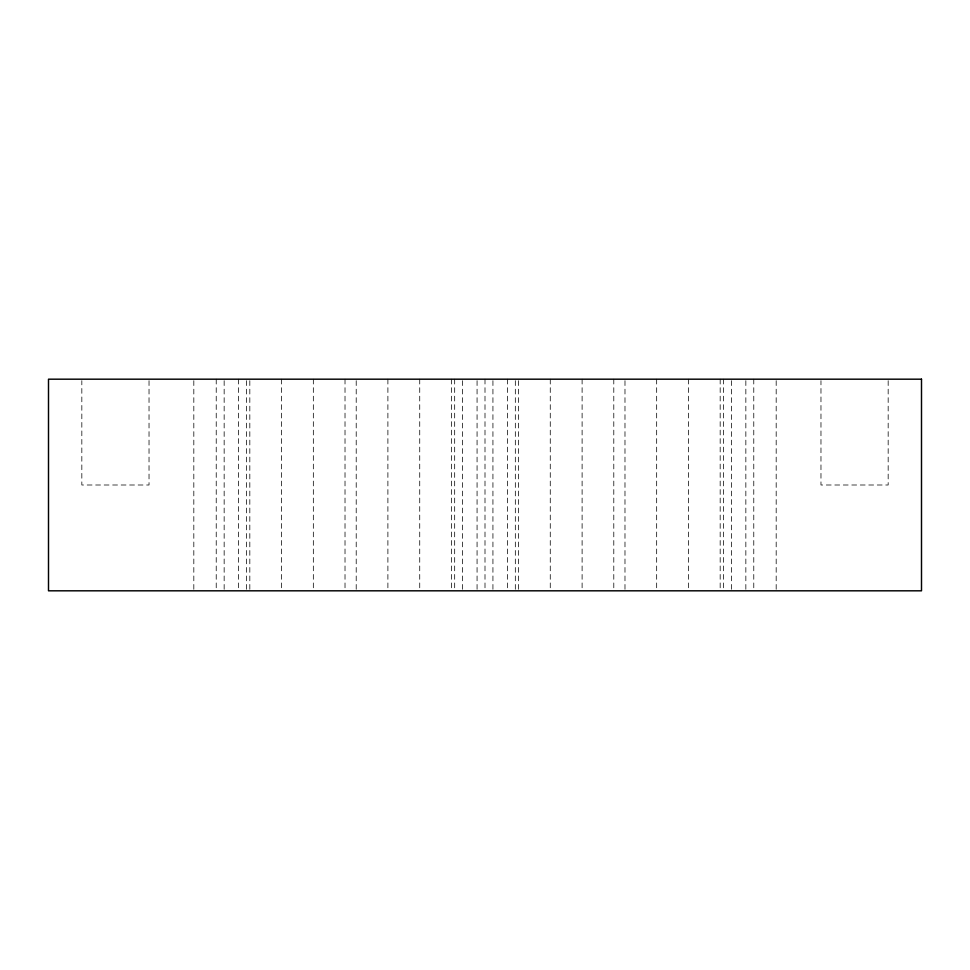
<?xml version="1.0" encoding="UTF-8"?>
<svg xmlns="http://www.w3.org/2000/svg" width="970" height="970" viewBox="0 0 970 970"><rect width="100%" height="100%" fill="white"/><g stroke="black" fill="none" stroke-linecap="round" stroke-linejoin="round"><path stroke-width="0.73" stroke-dasharray="4.85 3.64" d="M888.168 380.689L888.168 485L820.972 485L820.972 380.689M776.182 380.689L776.182 589.311M753.775 379.185L753.775 589.311M745.845 380.689L745.845 589.311M731.38 380.689L731.38 589.311M723.45 379.185L723.45 589.311M720.177 379.185L720.177 589.311M688.506 379.185L688.506 589.311M656.666 379.185L656.666 589.311M624.983 380.689L624.983 589.311M613.792 379.185L613.792 589.311M582.109 379.185L582.109 589.311M550.269 379.185L550.269 589.311M518.598 380.689L518.598 589.311M515.325 380.689L515.325 589.311M507.395 379.185L507.395 589.311M492.93 380.689L492.93 589.311M485 379.185L485 589.311M477.07 380.689L477.07 589.311M462.605 380.689L462.605 589.311M454.675 379.185L454.675 589.311M451.402 379.185L451.402 589.311M419.731 379.185L419.731 589.311M387.891 379.185L387.891 589.311M356.208 380.689L356.208 589.311M345.017 379.185L345.017 589.311M313.334 379.185L313.334 589.311M281.494 379.185L281.494 589.311M249.823 380.689L249.823 589.311M246.55 380.689L246.55 589.311M238.62 379.185L238.62 589.311M224.155 380.689L224.155 589.311M216.225 379.185L216.225 589.311M193.818 380.689L193.818 589.311M149.028 380.689L149.028 485L81.832 485L81.832 380.689"/><path stroke-width="1.45" d="M921.5 379.185L48.5 379.185L48.5 590.815L921.5 590.815L921.5 379.185"/></g></svg>
